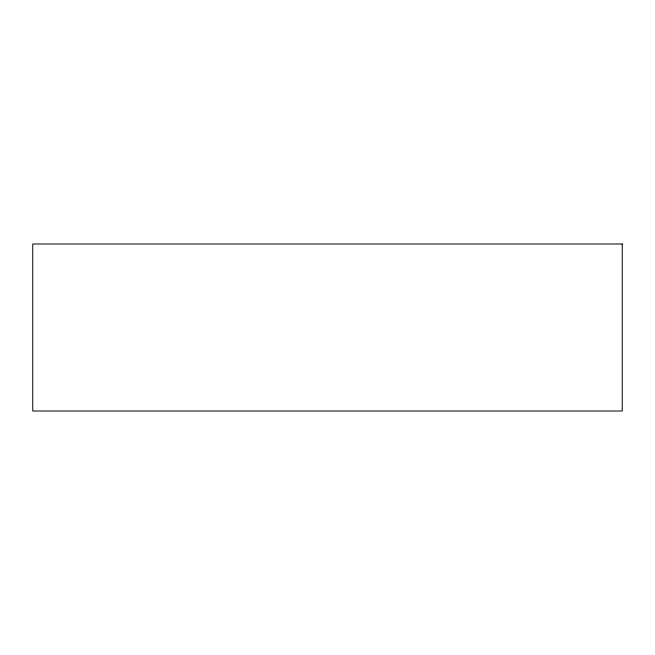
<?xml version="1.0" encoding="UTF-8"?>
<svg xmlns="http://www.w3.org/2000/svg" width="655" height="655" viewBox="0 0 655 655"><rect width="100%" height="100%" fill="white"/><g stroke="black" fill="none" stroke-linecap="round" stroke-linejoin="round"><path stroke-width="0.98" d="M622.25 243.987L32.75 243.987L32.75 411.012L622.25 411.012L622.25 243.987"/></g></svg>
